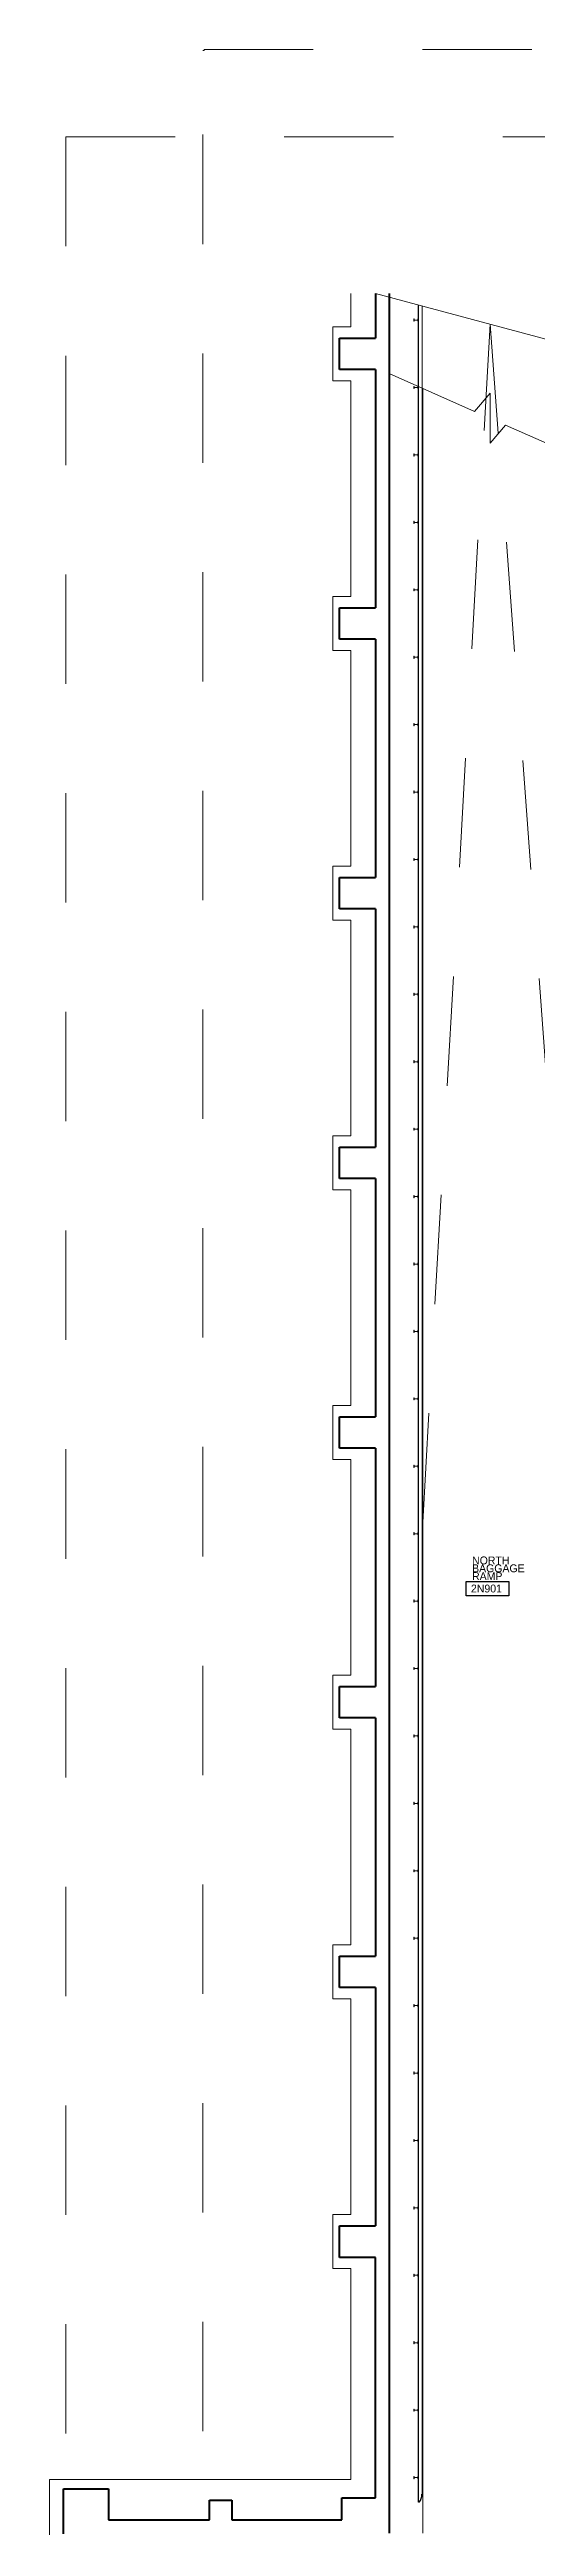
# Model space of a CAD drawing. Header units: metres. Extents: x 1807 to 3745, y 842 to 1968.
# Drawn here: x 3364.4 to 3386.1, y 1655.3 to 1765.5 of the extents above; entities that cross this region are included whole.
import ezdxf
from ezdxf.enums import TextEntityAlignment as Align

# ---------------------------------------------------------------- set-up
doc = ezdxf.new("R2010")
doc.units = ezdxf.units.M
doc.header["$MEASUREMENT"] = 0
doc.linetypes.add('DGN2', pattern=[9.732586, 4.866293, -4.866293])
for name, color, linetype, lineweight in [('Level 1', 7, 'Continuous', 0), ('Level 31', 7, 'Continuous', 0), ('Level 33', 7, 'Continuous', 0), ('TRIRIGA DOOR BOX', 7, 'Continuous', 0)]:
    doc.layers.add(name, color=color, linetype=linetype, lineweight=lineweight)
doc.styles.add('Style-CHAR_FAST_FONT', font='CHAR_FAST_FONT.shx', dxfattribs={"height": 0.2})

msp = doc.modelspace()

# ---------------------------------------------------------------- linework, layer by layer
at = {"layer": 'Level 1', "color": 7, "linetype": 'DGN2', "lineweight": 0}
for p, q in [((3371.21, 1542.77), (3371.21, 1765.49)), ((3371.21, 1765.49), (3371.26, 1765.49)), ((3371.26, 1765.49), (3371.26, 1765.54)), ((3371.26, 1765.54), (3403.49, 1765.54)), ((3381, 1700), (3384, 1753.32)), ((3384, 1753.32), (3388, 1700))]:
    msp.add_line(p, q, dxfattribs=at)
at = {"layer": 'Level 1', "color": 7, "linetype": 'DGN2', "lineweight": 13}
for q in [(3403.34, 1761.65), (3365.1, 1536.74)]:
    msp.add_line((3365.1, 1761.65), q, dxfattribs=at)
at = {"layer": 'Level 1', "color": 7, "linetype": 'Continuous', "lineweight": 13}
for p, q in [((3377.8, 1753.2), (3377.8, 1754.68)), ((3380.61, 1753.55), (3380.61, 1753.45)), ((3380.62, 1753.55), (3380.61, 1753.55)), ((3380.62, 1753.51), (3380.62, 1753.55)), ((3380.79, 1753.55), (3380.78, 1753.55)), ((3380.78, 1753.55), (3380.78, 1753.51)), ((3380.79, 1753.45), (3380.79, 1753.55)), ((3377, 1750.8), (3377, 1753.2)), ((3377, 1753.2), (3377.8, 1753.2)), ((3380.61, 1753.45), (3380.62, 1753.45)), ((3380.62, 1753.45), (3380.62, 1753.49)), ((3380.63, 1753.5), (3380.77, 1753.5)), ((3380.77, 1753.5), (3380.63, 1753.5)), ((3380.78, 1753.49), (3380.78, 1753.45)), ((3380.78, 1753.45), (3380.79, 1753.45)), ((3377.8, 1750.8), (3377, 1750.8)), ((3377.8, 1741.2), (3377.8, 1750.8)), ((3380.61, 1750.55), (3380.61, 1750.45)), ((3380.62, 1750.55), (3380.61, 1750.55)), ((3380.61, 1750.45), (3380.62, 1750.45)), ((3380.62, 1750.51), (3380.62, 1750.55)), ((3380.62, 1750.45), (3380.62, 1750.49)), ((3380.63, 1750.5), (3380.77, 1750.5)), ((3380.77, 1750.5), (3380.63, 1750.5)), ((3380.79, 1750.55), (3380.78, 1750.55)), ((3380.78, 1750.55), (3380.78, 1750.51)), ((3380.78, 1750.49), (3380.78, 1750.45)), ((3380.78, 1750.45), (3380.79, 1750.45)), ((3380.79, 1750.45), (3380.79, 1750.55)), ((3380.61, 1747.55), (3380.61, 1747.45)), ((3380.62, 1747.55), (3380.61, 1747.55)), ((3380.61, 1747.45), (3380.62, 1747.45)), ((3380.62, 1747.51), (3380.62, 1747.55)), ((3380.62, 1747.45), (3380.62, 1747.49)), ((3380.63, 1747.5), (3380.77, 1747.5)), ((3380.77, 1747.5), (3380.63, 1747.5)), ((3380.79, 1747.55), (3380.78, 1747.55)), ((3380.78, 1747.55), (3380.78, 1747.51)), ((3380.78, 1747.49), (3380.78, 1747.45)), ((3380.78, 1747.45), (3380.79, 1747.45)), ((3380.79, 1747.45), (3380.79, 1747.55)), ((3380.61, 1744.55), (3380.61, 1744.45)), ((3380.62, 1744.55), (3380.61, 1744.55)), ((3380.61, 1744.45), (3380.62, 1744.45)), ((3380.62, 1744.51), (3380.62, 1744.55)), ((3380.62, 1744.45), (3380.62, 1744.49)), ((3380.63, 1744.5), (3380.77, 1744.5)), ((3380.77, 1744.5), (3380.63, 1744.5)), ((3380.79, 1744.55), (3380.78, 1744.55)), ((3380.78, 1744.55), (3380.78, 1744.51)), ((3380.78, 1744.49), (3380.78, 1744.45)), ((3380.78, 1744.45), (3380.79, 1744.45)), ((3380.79, 1744.45), (3380.79, 1744.55)), ((3380.61, 1741.55), (3380.61, 1741.45)), ((3380.62, 1741.55), (3380.61, 1741.55)), ((3380.61, 1741.45), (3380.62, 1741.45)), ((3380.62, 1741.51), (3380.62, 1741.55)), ((3380.62, 1741.45), (3380.62, 1741.49)), ((3380.63, 1741.5), (3380.77, 1741.5)), ((3380.77, 1741.5), (3380.63, 1741.5)), ((3380.79, 1741.55), (3380.78, 1741.55)), ((3380.78, 1741.55), (3380.78, 1741.51)), ((3380.78, 1741.49), (3380.78, 1741.45)), ((3380.78, 1741.45), (3380.79, 1741.45)), ((3380.79, 1741.45), (3380.79, 1741.55)), ((3377, 1738.8), (3377, 1741.2)), ((3377, 1741.2), (3377.8, 1741.2)), ((3377.8, 1738.8), (3377, 1738.8)), ((3377.8, 1729.2), (3377.8, 1738.8)), ((3380.61, 1738.55), (3380.61, 1738.45)), ((3380.62, 1738.55), (3380.61, 1738.55)), ((3380.61, 1738.45), (3380.62, 1738.45)), ((3380.62, 1738.51), (3380.62, 1738.55)), ((3380.62, 1738.45), (3380.62, 1738.49)), ((3380.63, 1738.5), (3380.77, 1738.5)), ((3380.77, 1738.5), (3380.63, 1738.5)), ((3380.79, 1738.55), (3380.78, 1738.55)), ((3380.78, 1738.55), (3380.78, 1738.51)), ((3380.78, 1738.49), (3380.78, 1738.45)), ((3380.78, 1738.45), (3380.79, 1738.45)), ((3380.79, 1738.45), (3380.79, 1738.55)), ((3380.61, 1735.55), (3380.61, 1735.45)), ((3380.62, 1735.55), (3380.61, 1735.55)), ((3380.61, 1735.45), (3380.62, 1735.45)), ((3380.62, 1735.51), (3380.62, 1735.55)), ((3380.62, 1735.45), (3380.62, 1735.49)), ((3380.63, 1735.5), (3380.77, 1735.5)), ((3380.77, 1735.5), (3380.63, 1735.5)), ((3380.79, 1735.55), (3380.78, 1735.55)), ((3380.78, 1735.55), (3380.78, 1735.51)), ((3380.78, 1735.49), (3380.78, 1735.45)), ((3380.78, 1735.45), (3380.79, 1735.45)), ((3380.79, 1735.45), (3380.79, 1735.55)), ((3380.61, 1732.55), (3380.61, 1732.45)), ((3380.62, 1732.55), (3380.61, 1732.55)), ((3380.61, 1732.45), (3380.62, 1732.45)), ((3380.62, 1732.51), (3380.62, 1732.55)), ((3380.62, 1732.45), (3380.62, 1732.49)), ((3380.63, 1732.5), (3380.77, 1732.5)), ((3380.77, 1732.5), (3380.63, 1732.5)), ((3380.79, 1732.55), (3380.78, 1732.55)), ((3380.78, 1732.55), (3380.78, 1732.51)), ((3380.78, 1732.49), (3380.78, 1732.45)), ((3380.78, 1732.45), (3380.79, 1732.45)), ((3380.79, 1732.45), (3380.79, 1732.55)), ((3380.61, 1729.55), (3380.61, 1729.45)), ((3380.62, 1729.55), (3380.61, 1729.55)), ((3380.61, 1729.45), (3380.62, 1729.45)), ((3380.62, 1729.51), (3380.62, 1729.55)), ((3380.62, 1729.45), (3380.62, 1729.49)), ((3380.63, 1729.5), (3380.77, 1729.5)), ((3380.77, 1729.5), (3380.63, 1729.5)), ((3380.79, 1729.55), (3380.78, 1729.55)), ((3380.78, 1729.55), (3380.78, 1729.51)), ((3380.78, 1729.49), (3380.78, 1729.45)), ((3380.78, 1729.45), (3380.79, 1729.45)), ((3380.79, 1729.45), (3380.79, 1729.55)), ((3377, 1726.8), (3377, 1729.2)), ((3377, 1729.2), (3377.8, 1729.2)), ((3377.8, 1726.8), (3377, 1726.8)), ((3377.8, 1717.2), (3377.8, 1726.8)), ((3380.61, 1726.55), (3380.61, 1726.45)), ((3380.62, 1726.55), (3380.61, 1726.55)), ((3380.61, 1726.45), (3380.62, 1726.45)), ((3380.62, 1726.51), (3380.62, 1726.55)), ((3380.62, 1726.45), (3380.62, 1726.49)), ((3380.63, 1726.5), (3380.77, 1726.5)), ((3380.77, 1726.5), (3380.63, 1726.5)), ((3380.79, 1726.55), (3380.78, 1726.55)), ((3380.78, 1726.55), (3380.78, 1726.51)), ((3380.78, 1726.49), (3380.78, 1726.45)), ((3380.78, 1726.45), (3380.79, 1726.45)), ((3380.79, 1726.45), (3380.79, 1726.55)), ((3380.61, 1723.55), (3380.61, 1723.45)), ((3380.62, 1723.55), (3380.61, 1723.55)), ((3380.61, 1723.45), (3380.62, 1723.45)), ((3380.62, 1723.51), (3380.62, 1723.55)), ((3380.62, 1723.45), (3380.62, 1723.49)), ((3380.63, 1723.5), (3380.77, 1723.5)), ((3380.77, 1723.5), (3380.63, 1723.5)), ((3380.79, 1723.55), (3380.78, 1723.55)), ((3380.78, 1723.55), (3380.78, 1723.51)), ((3380.78, 1723.49), (3380.78, 1723.45)), ((3380.78, 1723.45), (3380.79, 1723.45)), ((3380.79, 1723.45), (3380.79, 1723.55)), ((3380.61, 1720.55), (3380.61, 1720.45)), ((3380.62, 1720.55), (3380.61, 1720.55)), ((3380.62, 1720.51), (3380.62, 1720.55)), ((3380.62, 1720.45), (3380.62, 1720.49)), ((3380.63, 1720.5), (3380.77, 1720.5)), ((3380.77, 1720.5), (3380.63, 1720.5)), ((3380.79, 1720.55), (3380.78, 1720.55)), ((3380.78, 1720.55), (3380.78, 1720.51)), ((3380.78, 1720.49), (3380.78, 1720.45)), ((3380.79, 1720.45), (3380.79, 1720.55)), ((3380.61, 1720.45), (3380.62, 1720.45)), ((3380.78, 1720.45), (3380.79, 1720.45)), ((3377, 1714.8), (3377, 1717.2)), ((3377, 1717.2), (3377.8, 1717.2)), ((3380.61, 1717.55), (3380.61, 1717.45)), ((3380.62, 1717.55), (3380.61, 1717.55)), ((3380.61, 1717.45), (3380.62, 1717.45)), ((3380.62, 1717.51), (3380.62, 1717.55)), ((3380.62, 1717.45), (3380.62, 1717.49)), ((3380.63, 1717.5), (3380.77, 1717.5)), ((3380.77, 1717.5), (3380.63, 1717.5)), ((3380.79, 1717.55), (3380.78, 1717.55)), ((3380.78, 1717.55), (3380.78, 1717.51)), ((3380.78, 1717.49), (3380.78, 1717.45)), ((3380.78, 1717.45), (3380.79, 1717.45)), ((3380.79, 1717.45), (3380.79, 1717.55)), ((3377.8, 1714.8), (3377, 1714.8)), ((3377.8, 1705.2), (3377.8, 1714.8)), ((3380.61, 1714.55), (3380.61, 1714.45)), ((3380.62, 1714.55), (3380.61, 1714.55)), ((3380.61, 1714.45), (3380.62, 1714.45)), ((3380.62, 1714.51), (3380.62, 1714.55)), ((3380.62, 1714.45), (3380.62, 1714.49)), ((3380.63, 1714.5), (3380.77, 1714.5)), ((3380.77, 1714.5), (3380.63, 1714.5)), ((3380.79, 1714.55), (3380.78, 1714.55)), ((3380.78, 1714.55), (3380.78, 1714.51)), ((3380.78, 1714.49), (3380.78, 1714.45)), ((3380.78, 1714.45), (3380.79, 1714.45)), ((3380.79, 1714.45), (3380.79, 1714.55)), ((3380.61, 1711.55), (3380.61, 1711.45)), ((3380.62, 1711.55), (3380.61, 1711.55)), ((3380.61, 1711.45), (3380.62, 1711.45)), ((3380.62, 1711.51), (3380.62, 1711.55)), ((3380.62, 1711.45), (3380.62, 1711.49)), ((3380.63, 1711.5), (3380.77, 1711.5)), ((3380.77, 1711.5), (3380.63, 1711.5)), ((3380.79, 1711.55), (3380.78, 1711.55)), ((3380.78, 1711.55), (3380.78, 1711.51)), ((3380.78, 1711.49), (3380.78, 1711.45)), ((3380.78, 1711.45), (3380.79, 1711.45)), ((3380.79, 1711.45), (3380.79, 1711.55)), ((3380.61, 1708.55), (3380.61, 1708.45)), ((3380.62, 1708.55), (3380.61, 1708.55)), ((3380.61, 1708.45), (3380.62, 1708.45)), ((3380.62, 1708.51), (3380.62, 1708.55)), ((3380.62, 1708.45), (3380.62, 1708.49)), ((3380.63, 1708.5), (3380.77, 1708.5)), ((3380.77, 1708.5), (3380.63, 1708.5)), ((3380.79, 1708.55), (3380.78, 1708.55)), ((3380.78, 1708.55), (3380.78, 1708.51)), ((3380.78, 1708.49), (3380.78, 1708.45)), ((3380.78, 1708.45), (3380.79, 1708.45)), ((3380.79, 1708.45), (3380.79, 1708.55)), ((3377, 1702.8), (3377, 1705.2)), ((3377, 1705.2), (3377.8, 1705.2)), ((3380.61, 1705.55), (3380.61, 1705.45)), ((3380.62, 1705.55), (3380.61, 1705.55)), ((3380.61, 1705.45), (3380.62, 1705.45)), ((3380.62, 1705.51), (3380.62, 1705.55)), ((3380.62, 1705.45), (3380.62, 1705.49)), ((3380.63, 1705.5), (3380.77, 1705.5)), ((3380.77, 1705.5), (3380.63, 1705.5)), ((3380.79, 1705.55), (3380.78, 1705.55)), ((3380.78, 1705.55), (3380.78, 1705.51)), ((3380.78, 1705.49), (3380.78, 1705.45)), ((3380.78, 1705.45), (3380.79, 1705.45)), ((3380.79, 1705.45), (3380.79, 1705.55)), ((3377.8, 1702.8), (3377, 1702.8)), ((3377.8, 1693.2), (3377.8, 1702.8)), ((3380.61, 1702.55), (3380.61, 1702.45)), ((3380.62, 1702.55), (3380.61, 1702.55)), ((3380.61, 1702.45), (3380.62, 1702.45)), ((3380.62, 1702.51), (3380.62, 1702.55)), ((3380.62, 1702.45), (3380.62, 1702.49)), ((3380.63, 1702.5), (3380.77, 1702.5)), ((3380.77, 1702.5), (3380.63, 1702.5)), ((3380.79, 1702.55), (3380.78, 1702.55)), ((3380.78, 1702.55), (3380.78, 1702.51)), ((3380.78, 1702.49), (3380.78, 1702.45)), ((3380.78, 1702.45), (3380.79, 1702.45)), ((3380.79, 1702.45), (3380.79, 1702.55)), ((3380.61, 1699.55), (3380.61, 1699.45)), ((3380.62, 1699.55), (3380.61, 1699.55)), ((3380.62, 1699.51), (3380.62, 1699.55)), ((3380.79, 1699.55), (3380.78, 1699.55)), ((3380.78, 1699.55), (3380.78, 1699.51)), ((3380.79, 1699.45), (3380.79, 1699.55)), ((3380.61, 1699.45), (3380.62, 1699.45)), ((3380.62, 1699.45), (3380.62, 1699.49)), ((3380.63, 1699.5), (3380.77, 1699.5)), ((3380.77, 1699.5), (3380.63, 1699.5)), ((3380.78, 1699.49), (3380.78, 1699.45)), ((3380.78, 1699.45), (3380.79, 1699.45)), ((3380.61, 1696.55), (3380.61, 1696.45)), ((3380.62, 1696.55), (3380.61, 1696.55)), ((3380.61, 1696.45), (3380.62, 1696.45)), ((3380.62, 1696.51), (3380.62, 1696.55)), ((3380.62, 1696.45), (3380.62, 1696.49)), ((3380.63, 1696.5), (3380.77, 1696.5)), ((3380.77, 1696.5), (3380.63, 1696.5)), ((3380.79, 1696.55), (3380.78, 1696.55)), ((3380.78, 1696.55), (3380.78, 1696.51)), ((3380.78, 1696.49), (3380.78, 1696.45)), ((3380.78, 1696.45), (3380.79, 1696.45)), ((3380.79, 1696.45), (3380.79, 1696.55)), ((3377, 1690.8), (3377, 1693.2)), ((3377, 1693.2), (3377.8, 1693.2)), ((3380.61, 1693.55), (3380.61, 1693.45)), ((3380.62, 1693.55), (3380.61, 1693.55)), ((3380.61, 1693.45), (3380.62, 1693.45)), ((3380.62, 1693.51), (3380.62, 1693.55)), ((3380.62, 1693.45), (3380.62, 1693.49)), ((3380.63, 1693.5), (3380.77, 1693.5)), ((3380.77, 1693.5), (3380.63, 1693.5)), ((3380.79, 1693.55), (3380.78, 1693.55)), ((3380.78, 1693.55), (3380.78, 1693.51)), ((3380.78, 1693.49), (3380.78, 1693.45)), ((3380.78, 1693.45), (3380.79, 1693.45)), ((3380.79, 1693.45), (3380.79, 1693.55)), ((3377.8, 1690.8), (3377, 1690.8)), ((3377.8, 1681.2), (3377.8, 1690.8)), ((3380.61, 1690.55), (3380.61, 1690.45)), ((3380.62, 1690.55), (3380.61, 1690.55)), ((3380.61, 1690.45), (3380.62, 1690.45)), ((3380.62, 1690.51), (3380.62, 1690.55)), ((3380.62, 1690.45), (3380.62, 1690.49)), ((3380.63, 1690.5), (3380.77, 1690.5)), ((3380.77, 1690.5), (3380.63, 1690.5)), ((3380.79, 1690.55), (3380.78, 1690.55)), ((3380.78, 1690.55), (3380.78, 1690.51)), ((3380.78, 1690.49), (3380.78, 1690.45)), ((3380.78, 1690.45), (3380.79, 1690.45)), ((3380.79, 1690.45), (3380.79, 1690.55)), ((3380.61, 1687.55), (3380.61, 1687.45)), ((3380.62, 1687.55), (3380.61, 1687.55)), ((3380.61, 1687.45), (3380.62, 1687.45)), ((3380.62, 1687.51), (3380.62, 1687.55)), ((3380.62, 1687.45), (3380.62, 1687.49)), ((3380.63, 1687.5), (3380.77, 1687.5)), ((3380.77, 1687.5), (3380.63, 1687.5)), ((3380.79, 1687.55), (3380.78, 1687.55)), ((3380.78, 1687.55), (3380.78, 1687.51)), ((3380.78, 1687.49), (3380.78, 1687.45)), ((3380.78, 1687.45), (3380.79, 1687.45)), ((3380.79, 1687.45), (3380.79, 1687.55)), ((3380.61, 1684.55), (3380.61, 1684.45)), ((3380.62, 1684.55), (3380.61, 1684.55)), ((3380.61, 1684.45), (3380.62, 1684.45)), ((3380.62, 1684.51), (3380.62, 1684.55)), ((3380.62, 1684.45), (3380.62, 1684.49)), ((3380.63, 1684.5), (3380.77, 1684.5)), ((3380.77, 1684.5), (3380.63, 1684.5)), ((3380.79, 1684.55), (3380.78, 1684.55)), ((3380.78, 1684.55), (3380.78, 1684.51)), ((3380.78, 1684.49), (3380.78, 1684.45)), ((3380.78, 1684.45), (3380.79, 1684.45)), ((3380.79, 1684.45), (3380.79, 1684.55)), ((3377, 1678.8), (3377, 1681.2)), ((3377, 1681.2), (3377.8, 1681.2)), ((3380.61, 1681.55), (3380.61, 1681.45)), ((3380.62, 1681.55), (3380.61, 1681.55)), ((3380.61, 1681.45), (3380.62, 1681.45)), ((3380.62, 1681.51), (3380.62, 1681.55)), ((3380.62, 1681.45), (3380.62, 1681.49)), ((3380.63, 1681.5), (3380.77, 1681.5)), ((3380.77, 1681.5), (3380.63, 1681.5)), ((3380.79, 1681.55), (3380.78, 1681.55)), ((3380.78, 1681.55), (3380.78, 1681.51)), ((3380.78, 1681.49), (3380.78, 1681.45)), ((3380.78, 1681.45), (3380.79, 1681.45)), ((3380.79, 1681.45), (3380.79, 1681.55)), ((3377.8, 1678.8), (3377, 1678.8)), ((3377.8, 1669.2), (3377.8, 1678.8)), ((3380.61, 1678.55), (3380.61, 1678.45)), ((3380.62, 1678.55), (3380.61, 1678.55)), ((3380.61, 1678.45), (3380.62, 1678.45)), ((3380.62, 1678.51), (3380.62, 1678.55)), ((3380.62, 1678.45), (3380.62, 1678.49)), ((3380.63, 1678.5), (3380.77, 1678.5)), ((3380.77, 1678.5), (3380.63, 1678.5)), ((3380.79, 1678.55), (3380.78, 1678.55)), ((3380.78, 1678.55), (3380.78, 1678.51)), ((3380.78, 1678.49), (3380.78, 1678.45)), ((3380.78, 1678.45), (3380.79, 1678.45)), ((3380.79, 1678.45), (3380.79, 1678.55)), ((3380.61, 1675.55), (3380.61, 1675.45)), ((3380.62, 1675.55), (3380.61, 1675.55)), ((3380.61, 1675.45), (3380.62, 1675.45)), ((3380.62, 1675.51), (3380.62, 1675.55)), ((3380.62, 1675.45), (3380.62, 1675.49)), ((3380.63, 1675.5), (3380.77, 1675.5)), ((3380.77, 1675.5), (3380.63, 1675.5)), ((3380.79, 1675.55), (3380.78, 1675.55)), ((3380.78, 1675.55), (3380.78, 1675.51)), ((3380.78, 1675.49), (3380.78, 1675.45)), ((3380.78, 1675.45), (3380.79, 1675.45)), ((3380.79, 1675.45), (3380.79, 1675.55)), ((3380.61, 1672.55), (3380.61, 1672.45)), ((3380.62, 1672.55), (3380.61, 1672.55)), ((3380.61, 1672.45), (3380.62, 1672.45)), ((3380.62, 1672.51), (3380.62, 1672.55)), ((3380.62, 1672.45), (3380.62, 1672.49)), ((3380.63, 1672.5), (3380.77, 1672.5)), ((3380.77, 1672.5), (3380.63, 1672.5)), ((3380.79, 1672.55), (3380.78, 1672.55)), ((3380.78, 1672.55), (3380.78, 1672.51)), ((3380.78, 1672.49), (3380.78, 1672.45)), ((3380.78, 1672.45), (3380.79, 1672.45)), ((3380.79, 1672.45), (3380.79, 1672.55)), ((3377, 1666.8), (3377, 1669.2)), ((3377, 1669.2), (3377.8, 1669.2)), ((3380.61, 1669.55), (3380.61, 1669.45)), ((3380.62, 1669.55), (3380.61, 1669.55)), ((3380.61, 1669.45), (3380.62, 1669.45)), ((3380.62, 1669.51), (3380.62, 1669.55)), ((3380.62, 1669.45), (3380.62, 1669.49)), ((3380.63, 1669.5), (3380.77, 1669.5)), ((3380.77, 1669.5), (3380.63, 1669.5)), ((3380.79, 1669.55), (3380.78, 1669.55)), ((3380.78, 1669.55), (3380.78, 1669.51)), ((3380.78, 1669.49), (3380.78, 1669.45)), ((3380.78, 1669.45), (3380.79, 1669.45)), ((3380.79, 1669.45), (3380.79, 1669.55)), ((3377.8, 1666.8), (3377, 1666.8)), ((3377.8, 1657.42), (3377.8, 1666.8)), ((3380.61, 1666.55), (3380.61, 1666.45)), ((3380.62, 1666.55), (3380.61, 1666.55)), ((3380.62, 1666.51), (3380.62, 1666.55)), ((3380.62, 1666.45), (3380.62, 1666.49)), ((3380.63, 1666.5), (3380.77, 1666.5)), ((3380.77, 1666.5), (3380.63, 1666.5)), ((3380.79, 1666.55), (3380.78, 1666.55)), ((3380.78, 1666.55), (3380.78, 1666.51)), ((3380.78, 1666.49), (3380.78, 1666.45)), ((3380.79, 1666.45), (3380.79, 1666.55)), ((3380.61, 1666.45), (3380.62, 1666.45)), ((3380.78, 1666.45), (3380.79, 1666.45)), ((3380.61, 1663.55), (3380.61, 1663.45)), ((3380.62, 1663.55), (3380.61, 1663.55)), ((3380.61, 1663.45), (3380.62, 1663.45)), ((3380.62, 1663.51), (3380.62, 1663.55)), ((3380.62, 1663.45), (3380.62, 1663.49)), ((3380.63, 1663.5), (3380.77, 1663.5)), ((3380.77, 1663.5), (3380.63, 1663.5)), ((3380.79, 1663.55), (3380.78, 1663.55)), ((3380.78, 1663.55), (3380.78, 1663.51)), ((3380.78, 1663.49), (3380.78, 1663.45)), ((3380.78, 1663.45), (3380.79, 1663.45)), ((3380.79, 1663.45), (3380.79, 1663.55)), ((3380.61, 1660.55), (3380.61, 1660.45)), ((3380.62, 1660.55), (3380.61, 1660.55)), ((3380.61, 1660.45), (3380.62, 1660.45)), ((3380.62, 1660.51), (3380.62, 1660.55)), ((3380.62, 1660.45), (3380.62, 1660.49)), ((3380.63, 1660.5), (3380.77, 1660.5)), ((3380.77, 1660.5), (3380.63, 1660.5)), ((3380.79, 1660.55), (3380.78, 1660.55)), ((3380.78, 1660.55), (3380.78, 1660.51)), ((3380.78, 1660.49), (3380.78, 1660.45)), ((3380.78, 1660.45), (3380.79, 1660.45)), ((3380.79, 1660.45), (3380.79, 1660.55)), ((3364.38, 1537.24), (3364.38, 1657.42)), ((3364.38, 1657.42), (3377.8, 1657.42)), ((3380.61, 1657.55), (3380.61, 1657.45)), ((3380.62, 1657.55), (3380.61, 1657.55)), ((3380.61, 1657.45), (3380.62, 1657.45)), ((3380.62, 1657.51), (3380.62, 1657.55)), ((3380.62, 1657.45), (3380.62, 1657.49)), ((3380.63, 1657.5), (3380.77, 1657.5)), ((3380.77, 1657.5), (3380.63, 1657.5)), ((3380.79, 1657.55), (3380.78, 1657.55)), ((3380.78, 1657.55), (3380.78, 1657.51)), ((3380.78, 1657.49), (3380.78, 1657.45)), ((3380.78, 1657.45), (3380.79, 1657.45)), ((3380.79, 1657.45), (3380.79, 1657.55))]:
    msp.add_line(p, q, dxfattribs=at)
at = {"layer": 'Level 1', "color": 7, "linetype": 'Continuous', "lineweight": 0}
for p, q in [((3378.9, 1754.68), (3388.5, 1752.11)), ((3380.97, 1656.75), (3380.97, 1754.13)), ((3379.5, 1751.13), (3383.31, 1749.44)), ((3381, 1655.03), (3381, 1750.47)), ((3384, 1750.25), (3383.31, 1749.44)), ((3384, 1748.03), (3384, 1750.25)), ((3384.69, 1748.83), (3384, 1748.03)), ((3384.69, 1748.83), (3388.5, 1747.15)), ((3380.82, 1656.4), (3380.85, 1656.4))]:
    msp.add_line(p, q, dxfattribs=at)
at = {"layer": 'Level 1', "color": 7, "linetype": 'Continuous', "lineweight": 40}
for p, q in [((3378.9, 1754.68), (3378.9, 1752.7)), ((3379.5, 1754.68), (3379.5, 1655.03)), ((3377.3, 1751.3), (3377.3, 1752.7)), ((3377.3, 1752.7), (3378.9, 1752.7)), ((3378.9, 1751.3), (3377.3, 1751.3)), ((3378.9, 1751.3), (3378.9, 1740.7)), ((3377.3, 1739.3), (3377.3, 1740.7)), ((3377.3, 1740.7), (3378.9, 1740.7)), ((3378.9, 1739.3), (3377.3, 1739.3)), ((3378.9, 1739.3), (3378.9, 1728.7)), ((3377.3, 1727.3), (3377.3, 1728.7)), ((3377.3, 1728.7), (3378.9, 1728.7)), ((3378.9, 1727.3), (3377.3, 1727.3)), ((3378.9, 1727.3), (3378.9, 1716.7)), ((3377.3, 1715.3), (3377.3, 1716.7)), ((3377.3, 1716.7), (3378.9, 1716.7)), ((3378.9, 1715.3), (3377.3, 1715.3)), ((3378.9, 1715.3), (3378.9, 1704.7)), ((3377.3, 1703.3), (3377.3, 1704.7)), ((3377.3, 1704.7), (3378.9, 1704.7)), ((3378.9, 1703.3), (3377.3, 1703.3)), ((3378.9, 1703.3), (3378.9, 1692.7)), ((3377.3, 1691.3), (3377.3, 1692.7)), ((3377.3, 1692.7), (3378.9, 1692.7)), ((3378.9, 1691.3), (3377.3, 1691.3)), ((3378.9, 1691.3), (3378.9, 1680.7)), ((3377.3, 1679.3), (3377.3, 1680.7)), ((3377.3, 1680.7), (3378.9, 1680.7)), ((3378.9, 1679.3), (3377.3, 1679.3)), ((3378.9, 1679.3), (3378.9, 1668.7)), ((3377.3, 1667.3), (3377.3, 1668.7)), ((3377.3, 1668.7), (3378.9, 1668.7)), ((3378.9, 1667.3), (3377.3, 1667.3)), ((3378.9, 1656.6), (3378.9, 1667.3)), ((3365, 1655), (3365, 1657)), ((3365, 1657), (3367, 1657)), ((3367, 1657), (3367, 1655.62)), ((3377.4, 1655.62), (3377.4, 1656.6)), ((3377.4, 1656.6), (3378.9, 1656.6)), ((3367, 1655.62), (3371.5, 1655.62)), ((3371.5, 1655.62), (3371.5, 1656.5)), ((3371.5, 1656.5), (3372.5, 1656.5)), ((3372.5, 1656.5), (3372.5, 1655.62)), ((3372.5, 1655.62), (3377.4, 1655.62))]:
    msp.add_line(p, q, dxfattribs=at)
at = {"layer": 'Level 1', "color": 7, "linetype": 'Continuous', "lineweight": 30}
msp.add_line((3380.82, 1656.4), (3380.82, 1754.17), dxfattribs=at)
at = {"layer": 'Level 1', "color": 7, "linetype": 'Continuous', "lineweight": 13}
for centre, start, end in [((3380.63, 1753.51), 180, 270), ((3380.63, 1753.49), 90, 180), ((3380.77, 1753.51), 270, 0), ((3380.77, 1753.49), 0, 90), ((3380.63, 1750.51), 180, 270), ((3380.63, 1750.49), 90, 180), ((3380.77, 1750.51), 270, 0), ((3380.77, 1750.49), 0, 90), ((3380.63, 1747.51), 180, 270), ((3380.63, 1747.49), 90, 180), ((3380.77, 1747.51), 270, 0), ((3380.77, 1747.49), 0, 90), ((3380.63, 1744.51), 180, 270), ((3380.63, 1744.49), 90, 180), ((3380.77, 1744.51), 270, 0), ((3380.77, 1744.49), 0, 90), ((3380.63, 1741.51), 180, 270), ((3380.63, 1741.49), 90, 180), ((3380.77, 1741.51), 270, 0), ((3380.77, 1741.49), 0, 90), ((3380.63, 1738.51), 180, 270), ((3380.63, 1738.49), 90, 180), ((3380.77, 1738.51), 270, 0), ((3380.77, 1738.49), 0, 90), ((3380.63, 1735.51), 180, 270), ((3380.63, 1735.49), 90, 180), ((3380.77, 1735.51), 270, 0), ((3380.77, 1735.49), 0, 90), ((3380.63, 1732.51), 180, 270), ((3380.63, 1732.49), 90, 180), ((3380.77, 1732.51), 270, 0), ((3380.77, 1732.49), 0, 90), ((3380.63, 1729.51), 180, 270), ((3380.63, 1729.49), 90, 180), ((3380.77, 1729.51), 270, 0), ((3380.77, 1729.49), 0, 90), ((3380.63, 1726.51), 180, 270), ((3380.63, 1726.49), 90, 180), ((3380.77, 1726.51), 270, 0), ((3380.77, 1726.49), 0, 90), ((3380.63, 1723.51), 180, 270), ((3380.63, 1723.49), 90, 180), ((3380.77, 1723.51), 270, 0), ((3380.77, 1723.49), 0, 90), ((3380.63, 1720.51), 180, 270), ((3380.63, 1720.49), 90, 180), ((3380.77, 1720.51), 270, 0), ((3380.77, 1720.49), 0, 90), ((3380.63, 1717.51), 180, 270), ((3380.63, 1717.49), 90, 180), ((3380.77, 1717.51), 270, 0), ((3380.77, 1717.49), 0, 90), ((3380.63, 1714.51), 180, 270), ((3380.63, 1714.49), 90, 180), ((3380.77, 1714.51), 270, 0), ((3380.77, 1714.49), 0, 90), ((3380.63, 1711.51), 180, 270), ((3380.63, 1711.49), 90, 180), ((3380.77, 1711.51), 270, 0), ((3380.77, 1711.49), 0, 90), ((3380.63, 1708.51), 180, 270), ((3380.63, 1708.49), 90, 180), ((3380.77, 1708.51), 270, 0), ((3380.77, 1708.49), 0, 90), ((3380.63, 1705.51), 180, 270), ((3380.63, 1705.49), 90, 180), ((3380.77, 1705.51), 270, 0), ((3380.77, 1705.49), 0, 90), ((3380.63, 1702.51), 180, 270), ((3380.63, 1702.49), 90, 180), ((3380.77, 1702.51), 270, 0), ((3380.77, 1702.49), 0, 90), ((3380.63, 1699.51), 180, 270), ((3380.63, 1699.49), 90, 180), ((3380.77, 1699.51), 270, 0), ((3380.77, 1699.49), 0, 90), ((3380.63, 1696.51), 180, 270), ((3380.63, 1696.49), 90, 180), ((3380.77, 1696.51), 270, 0), ((3380.77, 1696.49), 0, 90), ((3380.63, 1693.51), 180, 270), ((3380.63, 1693.49), 90, 180), ((3380.77, 1693.51), 270, 0), ((3380.77, 1693.49), 0, 90), ((3380.63, 1690.51), 180, 270), ((3380.63, 1690.49), 90, 180), ((3380.77, 1690.51), 270, 0), ((3380.77, 1690.49), 0, 90), ((3380.63, 1687.51), 180, 270), ((3380.63, 1687.49), 90, 180), ((3380.77, 1687.51), 270, 0), ((3380.77, 1687.49), 0, 90), ((3380.63, 1684.51), 180, 270), ((3380.63, 1684.49), 90, 180), ((3380.77, 1684.51), 270, 0), ((3380.77, 1684.49), 0, 90), ((3380.63, 1681.51), 180, 270), ((3380.63, 1681.49), 90, 180), ((3380.77, 1681.51), 270, 0), ((3380.77, 1681.49), 0, 90), ((3380.63, 1678.51), 180, 270), ((3380.63, 1678.49), 90, 180), ((3380.77, 1678.51), 270, 0), ((3380.77, 1678.49), 0, 90), ((3380.63, 1675.51), 180, 270), ((3380.63, 1675.49), 90, 180), ((3380.77, 1675.51), 270, 0), ((3380.77, 1675.49), 0, 90), ((3380.63, 1672.51), 180, 270), ((3380.63, 1672.49), 90, 180), ((3380.77, 1672.51), 270, 0), ((3380.77, 1672.49), 0, 90), ((3380.63, 1669.51), 180, 270), ((3380.63, 1669.49), 90, 180), ((3380.77, 1669.51), 270, 0), ((3380.77, 1669.49), 0, 90), ((3380.63, 1666.51), 180, 270), ((3380.63, 1666.49), 90, 180), ((3380.77, 1666.51), 270, 0), ((3380.77, 1666.49), 0, 90), ((3380.63, 1663.51), 180, 270), ((3380.63, 1663.49), 90, 180), ((3380.77, 1663.51), 270, 0), ((3380.77, 1663.49), 0, 90), ((3380.63, 1660.51), 180, 270), ((3380.63, 1660.49), 90, 180), ((3380.77, 1660.51), 270, 0), ((3380.77, 1660.49), 0, 90), ((3380.63, 1657.51), 180, 270), ((3380.63, 1657.49), 90, 180), ((3380.77, 1657.51), 270, 0), ((3380.77, 1657.49), 0, 90)]:
    msp.add_arc(centre, 0.0076, start, end, dxfattribs=at)
at = {"layer": 'Level 1', "color": 7, "linetype": 'Continuous', "lineweight": 30}
msp.add_arc((3380.38, 1656.76), 0.585, 322.6543, 359.4964, dxfattribs=at)
at = {"layer": 'TRIRIGA DOOR BOX', "color": 251, "linetype": 'Continuous', "lineweight": 30, "true_color": 0x555555}
msp.add_lwpolyline([(3382.94, 1697.38), (3384.84, 1697.38), (3384.84, 1696.73), (3382.94, 1696.73)], close=True, dxfattribs=at)

# ---------------------------------------------------------------- texts
at = {"layer": 'Level 31', "color": 7, "linetype": 'Continuous', "lineweight": 30, "insert": (3383.2, 1697.96), "char_height": 0.35, "width": 2.5495, "attachment_point": 4, "line_spacing_factor": 0.6, "style": 'Style-CHAR_FAST_FONT'}
msp.add_mtext('NORTH\\PBAGGAGE\\PRAMP\\P', dxfattribs=at)
at = {"layer": 'Level 33', "color": 7, "linetype": 'Continuous', "lineweight": 13, "style": 'Style-CHAR_FAST_FONT'}
msp.add_text('2N901', height=0.35, dxfattribs=at).set_placement((3383.15, 1697.06), align=Align.MIDDLE_LEFT)

doc.saveas('drawing.dxf')
